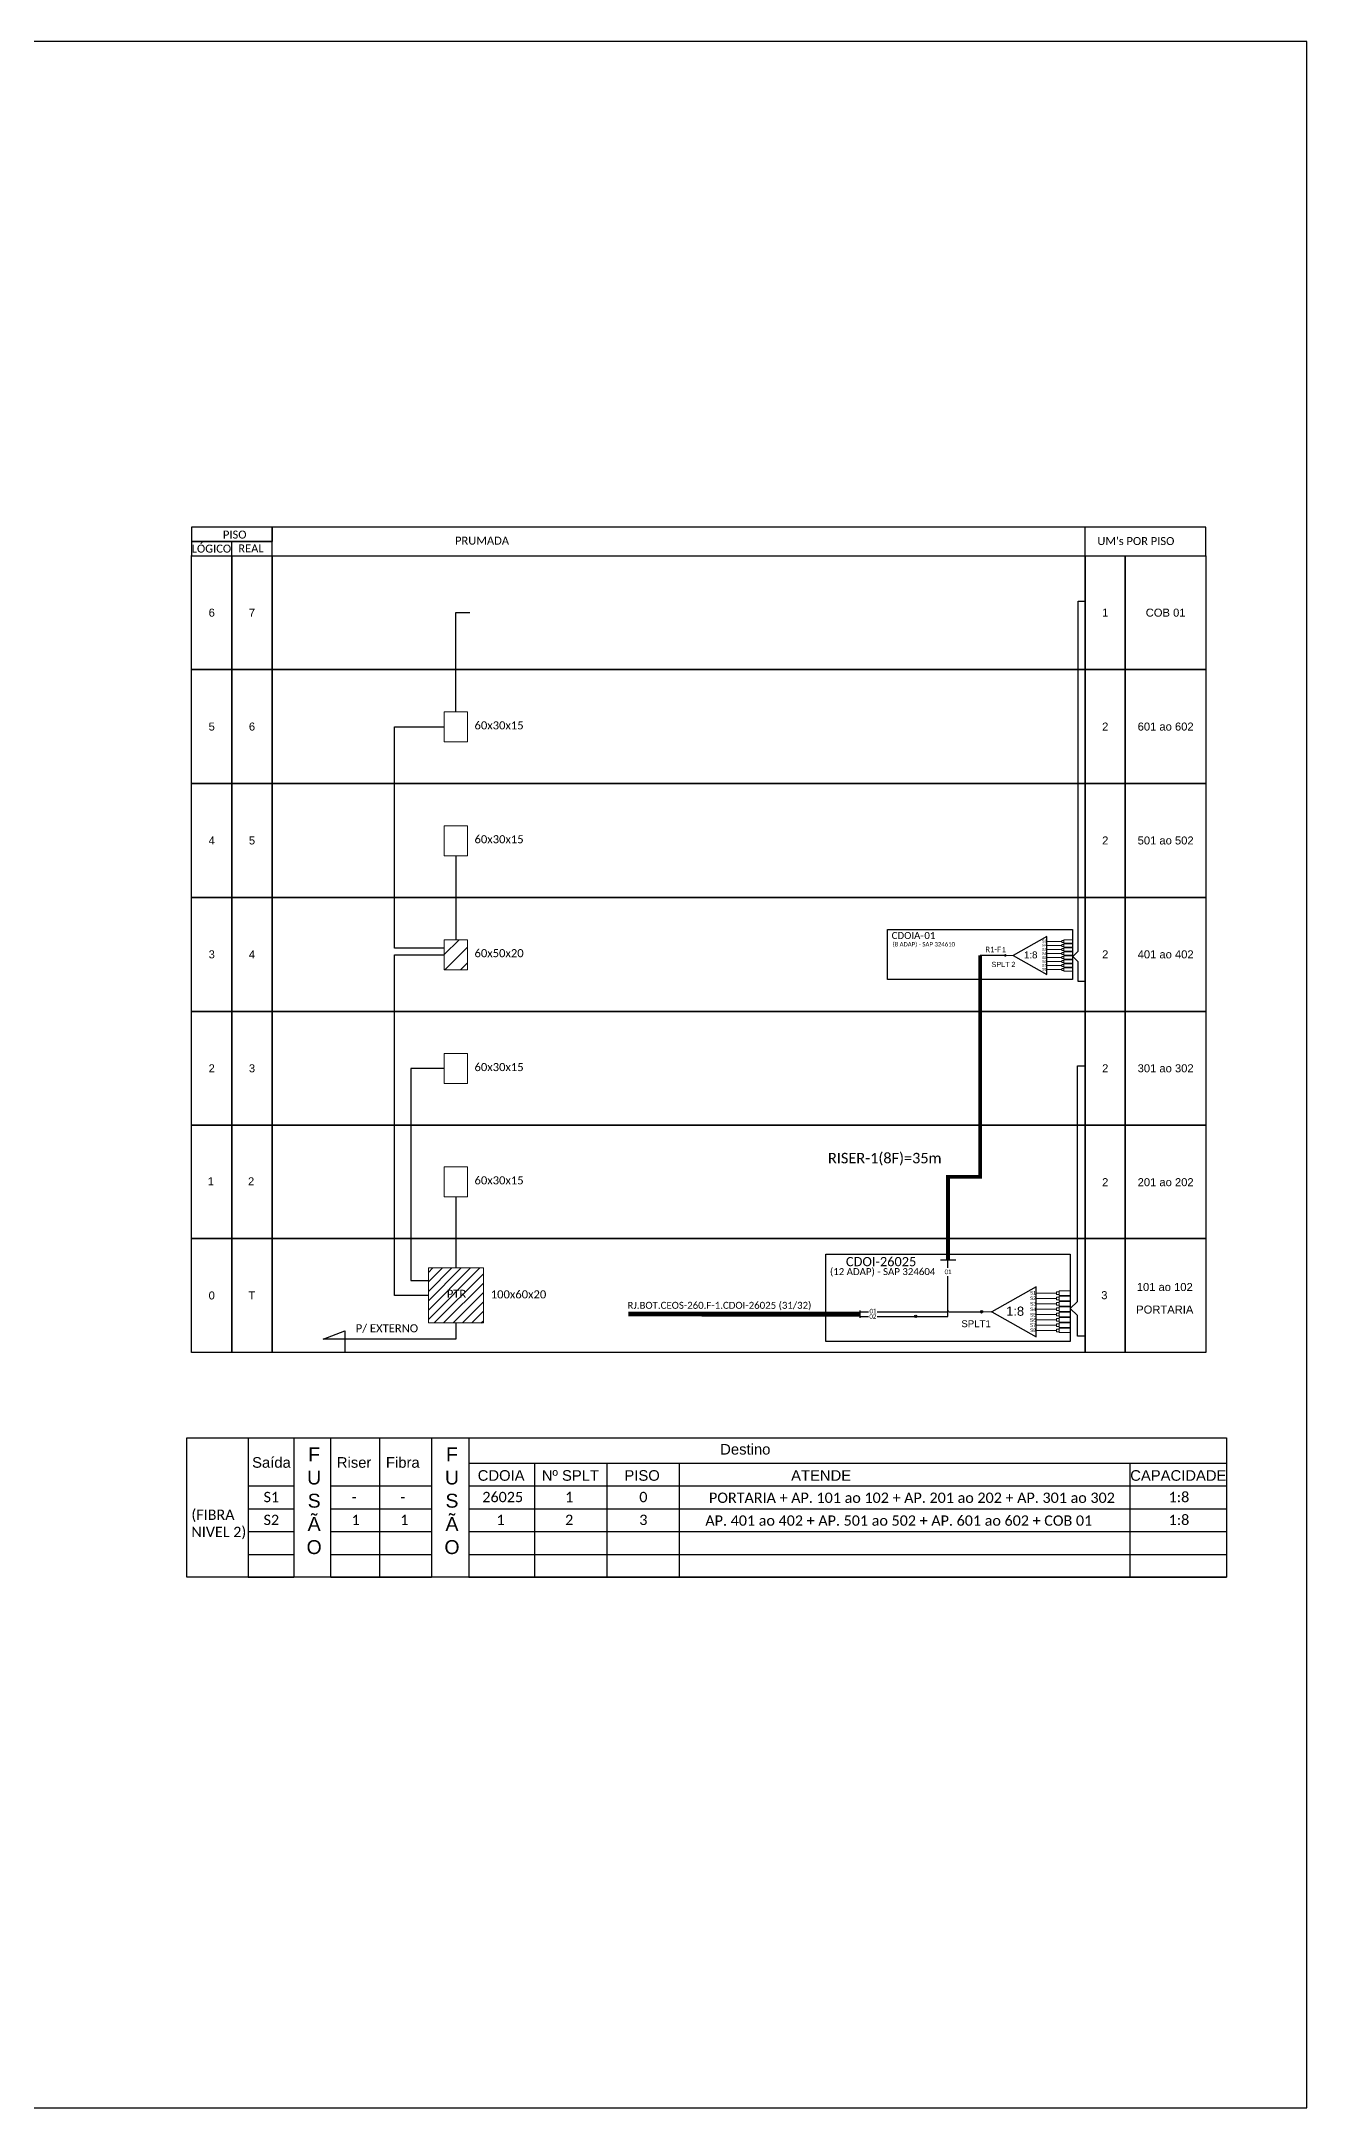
# Model space of a CAD drawing. Extents: x -89 to 749, y 705 to 1299.
# Drawn here: x 386 to 749, y 705 to 1299 of the extents above; entities that cross this region are included whole.
import ezdxf
from ezdxf.enums import TextEntityAlignment as Align

# ---------------------------------------------------------------- set-up
doc = ezdxf.new("R2010")
doc.units = 0
doc.styles.add('ARIAL', font='arial.ttf')
doc.styles.add('WMF-Calibri0', font='calibri.ttf')

# ---------------------------------------------------------------- blocks, each defined once
blk = doc.blocks.new('SPLT_1-8_SC-APC')
at = {"color": 1}
blk.add_lwpolyline([(-7.37, -2.1), (-17.04, -7.55), (-7.37, -13), (-7.37, -2.1)], dxfattribs=at)
at = {"color": 3, "lineweight": 0}
for points in [[(-2.99, -3.51), (-7.37, -3.51)], [(-7.37, -4.66), (-2.99, -4.66)], [(-7.37, -5.82), (-2.99, -5.82)], [(-2.41, -3.02), (-2.41, -4)], [(-2.41, -3.02), (0, -3.02)], [(-2.41, -4), (0, -4)], [(-2.41, -4.17), (-2.41, -5.16)], [(-2.41, -4.17), (0, -4.17)], [(-2.41, -5.16), (0, -5.16)], [(-2.41, -5.32), (-2.41, -6.31)], [(-2.41, -5.32), (0, -5.32)], [(-7.37, -6.97), (-2.99, -6.97)], [(-7.37, -8.12), (-2.99, -8.12)], [(-7.37, -9.28), (-2.99, -9.28)], [(-7.37, -10.43), (-2.99, -10.43)], [(-7.37, -11.58), (-2.99, -11.58)], [(-2.41, -6.31), (0, -6.31)], [(-2.41, -6.48), (-2.41, -7.46)], [(-2.41, -6.48), (0, -6.48)], [(-2.41, -7.46), (0, -7.46)], [(-2.41, -7.63), (-2.41, -8.62)], [(-2.41, -7.63), (0, -7.63)], [(-2.41, -8.62), (0, -8.62)], [(-2.41, -8.78), (-2.41, -9.77)], [(-2.41, -8.78), (0, -8.78)], [(-2.41, -9.77), (0, -9.77)], [(-2.41, -9.94), (-2.41, -10.92)], [(-2.41, -9.94), (0, -9.94)], [(-2.41, -10.92), (0, -10.92)], [(-2.41, -11.09), (-2.41, -12.08)], [(-2.41, -11.09), (0, -11.09)], [(-2.41, -12.08), (0, -12.08)]]:
    blk.add_lwpolyline(points, dxfattribs=at)
for points in [[(-2.99, -3.22), (-2.41, -3.22), (-2.41, -3.8), (-2.99, -3.8)], [(-2.99, -4.38), (-2.41, -4.38), (-2.41, -4.95), (-2.99, -4.95)], [(-2.99, -5.53), (-2.41, -5.53), (-2.41, -6.1), (-2.99, -6.1)], [(-2.99, -6.68), (-2.41, -6.68), (-2.41, -7.26), (-2.99, -7.26)], [(-2.99, -7.84), (-2.41, -7.84), (-2.41, -8.41), (-2.99, -8.41)], [(-2.99, -8.99), (-2.41, -8.99), (-2.41, -9.56), (-2.99, -9.56)], [(-2.99, -10.14), (-2.41, -10.14), (-2.41, -10.72), (-2.99, -10.72)], [(-2.99, -11.3), (-2.41, -11.3), (-2.41, -11.87), (-2.99, -11.87)]]:
    blk.add_lwpolyline(points, close=True, dxfattribs=at)
at = {"color": 1, "lineweight": 0}
blk.add_lwpolyline([(-17.04, -7.55), (-19.26, -7.55)], dxfattribs=at)
at = {"color": 1, "style": 'ARIAL'}
for s, height, p in [('S1', 0.75, (-8.74, -3.78)), ('S2', 0.75, (-8.74, -4.97)), ('S3', 0.75, (-8.74, -6.18)), ('1:8', 2, (-13.91, -8.4)), ('S4', 0.75, (-8.74, -7.36)), ('S5', 0.75, (-8.74, -8.57)), ('S6', 0.75, (-8.74, -9.69)), ('S7', 0.75, (-8.74, -10.78)), ('S8', 0.75, (-8.74, -11.9))]:
    blk.add_text(s, height=height, dxfattribs=at).set_placement(p)

msp = doc.modelspace()

# ---------------------------------------------------------------- hatches: boundary and pattern name
h = msp.add_hatch()
h.set_pattern_fill('ANSI31', color=1, style=0)
h.set_pattern_definition([(45, (-865.984, 28.3), (-2.245064, 2.245064), [])])
h.paths.add_polyline_path([(508.06, 1040.77), (501.44, 1040.77), (501.44, 1032.15), (508.06, 1032.15)])
h.paths.add_polyline_path([(509.73, 1035.13), (524.83, 1035.13), (524.83, 1038.66), (509.73, 1038.66)], flags=9)
h = msp.add_hatch(color=3)
h.dxf.hatch_style = 1
edge = h.paths.add_edge_path()
edge.add_arc((662.66, 1036.25), 0.256, 0, 360)
h = msp.add_hatch()
h.set_pattern_fill('ANSI31', color=1, scale=0.6)
h.set_pattern_definition([(45, (-171.2081, 3617.6713), (-1.3470384, 1.3470384), [])])
h.paths.add_polyline_path([(512.66, 946.41), (496.85, 946.41), (496.85, 930.61), (512.66, 930.61)])
h.paths.add_polyline_path([(501.59, 937.24), (508.39, 937.24), (508.39, 940.72), (501.59, 940.72)], flags=24)
h = msp.add_hatch(color=3)
h.dxf.hatch_style = 1
edge = h.paths.add_edge_path()
edge.add_arc((636.91, 932.47), 0.339, 0, 360)
h = msp.add_hatch(color=3)
h.dxf.hatch_style = 1
edge = h.paths.add_edge_path()
edge.add_arc((655.83, 933.8), 0.339, 0, 360)

# ---------------------------------------------------------------- linework, layer by layer
at = {"color": 5}
for p, q in [((646.18, 932.47), (646.18, 944.03)), ((636.91, 932.47), (646.18, 932.47))]:
    msp.add_line(p, q, dxfattribs=at)
at = {"color": 3}
for p, q in [((620.83, 933.8), (623.3, 933.8)), ((625.84, 933.8), (645.91, 933.8)), ((646.45, 933.8), (655.83, 933.8))]:
    msp.add_line(p, q, dxfattribs=at)
at = {"color": 7}
for p, q in [((458.16, 897.6), (458.16, 857.48)), ((482.86, 897.6), (482.86, 857.48)), ((497.77, 897.6), (497.77, 857.48)), ((508.49, 897.6), (508.49, 857.48)), ((527.36, 890.31), (527.36, 857.48)), ((548.16, 890.31), (548.16, 857.48)), ((568.92, 890.31), (568.92, 857.48)), ((698.48, 890.31), (698.48, 857.48))]:
    msp.add_line(p, q, dxfattribs=at)
msp.add_lwpolyline([(-89.32, 705.02), (749.25, 705.02), (749.25, 1299.02), (-89.32, 1299.02), (-89.32, 705.02)])
for points in [[(428.81, 1155.27), (451.95, 1155.27), (451.95, 1159.38), (428.81, 1159.38)], [(428.81, 1151.16), (451.95, 1151.16), (451.95, 1155.27), (428.81, 1155.27)], [(428.81, 1151.16), (440.38, 1151.16), (440.38, 1118.42), (428.81, 1118.42)], [(440.38, 1151.16), (451.95, 1151.16), (451.95, 1118.42), (440.38, 1118.42)], [(451.95, 1151.16), (685.57, 1151.16), (685.57, 1118.42), (451.95, 1118.42)], [(685.57, 1151.16), (697.14, 1151.16), (697.14, 1118.42), (685.57, 1118.42)], [(697.14, 1151.16), (720.29, 1151.16), (720.29, 1118.42), (697.14, 1118.42)], [(428.81, 1118.42), (440.38, 1118.42), (440.38, 1085.67), (428.81, 1085.67)], [(440.38, 1118.42), (451.95, 1118.42), (451.95, 1085.67), (440.38, 1085.67)], [(451.95, 1118.42), (685.57, 1118.42), (685.57, 1085.67), (451.95, 1085.67)], [(685.57, 1118.42), (697.14, 1118.42), (697.14, 1085.67), (685.57, 1085.67)], [(697.14, 1118.42), (720.29, 1118.42), (720.29, 1085.67), (697.14, 1085.67)], [(428.81, 1085.67), (440.38, 1085.67), (440.38, 1052.93), (428.81, 1052.93)], [(440.38, 1085.67), (451.95, 1085.67), (451.95, 1052.93), (440.38, 1052.93)], [(451.95, 1085.67), (685.57, 1085.67), (685.57, 1052.93), (451.95, 1052.93)], [(685.57, 1085.67), (697.14, 1085.67), (697.14, 1052.93), (685.57, 1052.93)], [(697.14, 1085.67), (720.29, 1085.67), (720.29, 1052.93), (697.14, 1052.93)], [(428.81, 1052.93), (440.38, 1052.93), (440.38, 1020.18), (428.81, 1020.18)], [(440.38, 1052.93), (451.95, 1052.93), (451.95, 1020.18), (440.38, 1020.18)], [(451.95, 1052.93), (685.57, 1052.93), (685.57, 1020.18), (451.95, 1020.18)], [(685.57, 1052.93), (697.14, 1052.93), (697.14, 1020.18), (685.57, 1020.18)], [(697.14, 1052.93), (720.29, 1052.93), (720.29, 1020.18), (697.14, 1020.18)], [(428.81, 1020.18), (440.38, 1020.18), (440.38, 987.44), (428.81, 987.44)], [(440.38, 1020.18), (451.95, 1020.18), (451.95, 987.44), (440.38, 987.44)], [(451.95, 1020.18), (685.57, 1020.18), (685.57, 987.44), (451.95, 987.44)], [(685.57, 1020.18), (697.14, 1020.18), (697.14, 987.44), (685.57, 987.44)], [(697.14, 1020.18), (720.29, 1020.18), (720.29, 987.44), (697.14, 987.44)], [(428.81, 987.44), (440.38, 987.44), (440.38, 954.88), (428.81, 954.88)], [(440.38, 987.44), (451.95, 987.44), (451.95, 954.88), (440.38, 954.88)], [(451.95, 987.44), (685.57, 987.44), (685.57, 954.88), (451.95, 954.88)], [(685.57, 987.44), (697.14, 987.44), (697.14, 954.88), (685.57, 954.88)], [(697.14, 987.44), (720.29, 987.44), (720.29, 954.88), (697.14, 954.88)], [(428.81, 954.88), (440.38, 954.88), (440.38, 922.14), (428.81, 922.14)], [(440.38, 954.88), (451.95, 954.88), (451.95, 922.14), (440.38, 922.14)], [(451.95, 954.88), (685.57, 954.88), (685.57, 922.14), (451.95, 922.14)], [(685.57, 954.88), (697.14, 954.88), (697.14, 922.14), (685.57, 922.14)], [(697.14, 954.88), (720.29, 954.88), (720.29, 922.14), (697.14, 922.14)], [(427.49, 897.6), (726.26, 897.6), (726.26, 857.48), (427.49, 857.48)]]:
    msp.add_lwpolyline(points, close=True, dxfattribs=at)
for points in [[(451.95, 1151.16), (720.32, 1151.16), (720.32, 1159.38), (451.95, 1159.38), (451.95, 1159.38), (451.95, 1155.27)], [(685.57, 1151.16), (685.57, 1159.38)], [(440.38, 1151.16), (440.38, 1155.27)], [(445.12, 897.6), (445.12, 857.48)], [(468.87, 857.48), (468.87, 897.6)], [(508.49, 890.31), (726.26, 890.31)], [(445.12, 883.74), (458.16, 883.74)], [(468.87, 883.74), (497.77, 883.74)], [(508.49, 883.74), (726.26, 883.74)], [(445.12, 877.17), (458.16, 877.17)], [(468.87, 877.17), (497.77, 877.17)], [(508.49, 877.17), (568.92, 877.17)], [(568.92, 877.17), (698.48, 877.17)], [(698.48, 877.17), (726.26, 877.17)], [(445.12, 870.61), (458.16, 870.61)], [(468.87, 870.61), (497.77, 870.61)], [(508.49, 870.61), (726.26, 870.61)], [(445.12, 864.04), (458.16, 864.04)], [(468.87, 864.04), (497.77, 864.04)], [(508.49, 864.04), (726.26, 864.04)], [(445.12, 857.48), (458.16, 857.48)], [(445.12, 857.48), (458.16, 857.48)], [(468.87, 857.48), (497.77, 857.48)], [(468.87, 857.48), (497.77, 857.48)], [(508.49, 857.48), (726.26, 857.48)], [(508.49, 857.48), (726.26, 857.48)]]:
    msp.add_lwpolyline(points, dxfattribs=at)
at = {"color": 3}
for points in [[(504.75, 1106.26), (504.75, 1134.79), (508.74, 1134.79)], [(685.57, 1028.78), (683.63, 1028.78), (683.63, 1034.44), (682.06, 1035.95), (683.63, 1037.46), (683.63, 1138.07), (685.57, 1138.07)], [(501.44, 1038.32), (487.1, 1038.32), (487.1, 1101.95), (501.44, 1101.95)], [(504.75, 1064.9), (504.75, 1040.77)], [(496.85, 938.51), (487.1, 938.51), (487.1, 1036.46), (501.44, 1036.46)], [(685.57, 926.78), (683.38, 926.78), (683.38, 932.78), (681.31, 934.77), (683.39, 936.77), (683.39, 1004.5), (685.57, 1004.5)], [(501.44, 1003.72), (491.81, 1003.72), (491.81, 942.85), (496.85, 942.85)], [(504.75, 966.85), (504.75, 946.41)]]:
    msp.add_lwpolyline(points, dxfattribs=at)
at = {"color": 0, "lineweight": 0}
for points in [[(501.44, 1106.26), (508.06, 1106.26), (508.06, 1097.64), (501.44, 1097.64)], [(501.44, 1073.52), (508.06, 1073.52), (508.06, 1064.9), (501.44, 1064.9)], [(501.44, 1008.03), (508.06, 1008.03), (508.06, 999.41), (501.44, 999.41)], [(501.44, 975.47), (508.06, 975.47), (508.06, 966.85), (501.44, 966.85)]]:
    msp.add_lwpolyline(points, close=True, dxfattribs=at)
at = {"color": 1, "lineweight": 0}
for points in [[(501.44, 1040.77), (508.06, 1040.77), (508.06, 1032.15), (501.44, 1032.15)], [(496.85, 946.41), (512.66, 946.41), (512.66, 930.61), (496.85, 930.61)]]:
    msp.add_lwpolyline(points, close=True, dxfattribs=at)
at = {"color": 1}
for points in [[(628.82, 1043.7), (681.95, 1043.7), (681.95, 1029.38), (628.82, 1029.38)], [(611.03, 950.36), (681.31, 950.36), (681.31, 925.27), (611.03, 925.27)]]:
    msp.add_lwpolyline(points, close=True, dxfattribs=at)
at = {"color": 5, "const_width": 1.1}
msp.add_lwpolyline([(646.18, 948.73), (646.18, 972.62), (655.4, 972.62), (655.4, 1036.25)], dxfattribs=at)
at = {"color": 5}
for points in [[(662.66, 1036.25), (655.4, 1036.25)], [(644, 948.73), (648.4, 948.73)], [(646.18, 946.49), (646.18, 948.73)]]:
    msp.add_lwpolyline(points, dxfattribs=at)
at = {"color": 1}
for points in [[(671.56, 941), (658.78, 933.8), (671.56, 926.59), (671.56, 941)], [(620.83, 934.17), (620.83, 932.1)], [(504.75, 930.61), (504.75, 925.91), (466.61, 925.91), (472.87, 928.37), (472.87, 922.14)]]:
    msp.add_lwpolyline(points, dxfattribs=at)
at = {"color": 3, "lineweight": 0}
for points in [[(677.35, 939.13), (671.56, 939.13)], [(678.12, 939.79), (678.12, 938.48)], [(678.12, 939.79), (681.31, 939.79)], [(671.56, 937.61), (677.35, 937.61)], [(671.56, 936.08), (677.35, 936.08)], [(671.56, 934.56), (677.35, 934.56)], [(671.56, 933.03), (677.35, 933.03)], [(678.12, 938.48), (681.31, 938.48)], [(678.12, 938.26), (678.12, 936.96)], [(678.12, 938.26), (681.31, 938.26)], [(678.12, 936.96), (681.31, 936.96)], [(678.12, 936.74), (678.12, 935.43)], [(678.12, 936.74), (681.31, 936.74)], [(678.12, 935.43), (681.31, 935.43)], [(678.12, 935.21), (678.12, 933.91)], [(678.12, 935.21), (681.31, 935.21)], [(678.12, 933.91), (681.31, 933.91)], [(678.12, 933.69), (678.12, 932.38)], [(678.12, 933.69), (681.31, 933.69)], [(671.56, 931.51), (677.35, 931.51)], [(671.56, 929.98), (677.35, 929.98)], [(671.56, 928.46), (677.35, 928.46)], [(678.12, 932.38), (681.31, 932.38)], [(678.12, 932.16), (678.12, 930.86)], [(678.12, 932.16), (681.31, 932.16)], [(678.12, 930.86), (681.31, 930.86)], [(678.12, 930.64), (678.12, 929.33)], [(678.12, 930.64), (681.31, 930.64)], [(678.12, 929.33), (681.31, 929.33)], [(678.12, 929.11), (678.12, 927.81)], [(678.12, 929.11), (681.31, 929.11)], [(678.12, 927.81), (681.31, 927.81)]]:
    msp.add_lwpolyline(points, dxfattribs=at)
for points in [[(677.35, 939.51), (678.12, 939.51), (678.12, 938.76), (677.35, 938.76)], [(677.35, 937.99), (678.12, 937.99), (678.12, 937.23), (677.35, 937.23)], [(677.35, 936.46), (678.12, 936.46), (678.12, 935.71), (677.35, 935.71)], [(677.35, 934.94), (678.12, 934.94), (678.12, 934.18), (677.35, 934.18)], [(677.35, 933.41), (678.12, 933.41), (678.12, 932.65), (677.35, 932.65)], [(677.35, 931.89), (678.12, 931.89), (678.12, 931.13), (677.35, 931.13)], [(677.35, 930.36), (678.12, 930.36), (678.12, 929.6), (677.35, 929.6)], [(677.35, 928.84), (678.12, 928.84), (678.12, 928.08), (677.35, 928.08)]]:
    msp.add_lwpolyline(points, close=True, dxfattribs=at)
at = {"color": 1, "const_width": 1.36}
msp.add_lwpolyline([(554.3, 933.14), (620.83, 933.13)], dxfattribs=at)
at = {"color": 1, "lineweight": 0}
msp.add_lwpolyline([(658.78, 933.8), (655.83, 933.8)], dxfattribs=at)
at = {"color": 2}
for points in [[(620.83, 932.47), (623.3, 932.47)], [(625.86, 932.47), (636.91, 932.47)]]:
    msp.add_lwpolyline(points, dxfattribs=at)
at = {"color": 3}
for centre, radius in [((662.66, 1036.25), 0.256), ((636.91, 932.47), 0.339), ((655.83, 933.8), 0.339)]:
    msp.add_circle(centre, radius, dxfattribs=at)
msp.add_arc((646.18, 933.8), 0.268, 0, 180, dxfattribs=at)
at = {"color": 7}
for p in [(428.81, 1151.16), (428.81, 1118.42), (428.81, 1085.67), (428.81, 1052.93), (428.81, 1020.18), (428.81, 987.44), (428.81, 954.88)]:
    msp.add_point(p, dxfattribs=at)
msp.add_point((658.78, 933.8))

# ---------------------------------------------------------------- block references
at = {"color": 3}
msp.add_blockref('SPLT_1-8_SC-APC', (681.92, 1043.8), dxfattribs=at)

# ---------------------------------------------------------------- texts
at = {"color": 7, "style": 'WMF-Calibri0'}
for s, height, p in [('     PISO', 2.3, (433.77, 1156.08)), ('  LÓGICO', 2.3, (427.23, 1152.05)), ('    REAL', 2.3, (438.99, 1152.11)), ('PRUMADA', 2.3, (504.52, 1154.34)), ("UM's POR PISO", 2.3, (689.1, 1154.22)), ('S1', 2.966, (449.5, 879.08)), ('-', 2.97, (474.8, 879.08)), ('-', 2.97, (488.78, 879.08)), ('26025', 2.966, (512.37, 879.08)), ('1', 2.97, (536.15, 879.08)), ('0', 2.97, (557.47, 879.08)), (' PORTARIA + AP. 101 ao 102 + AP. 201 ao 202 + AP. 301 ao 302', 2.9659, (576.45, 878.87)), ('1:8', 2.966, (709.59, 879.08)), ('S2', 2.966, (449.5, 872.51)), ('1', 2.97, (474.8, 872.51)), ('1', 2.97, (488.78, 872.51)), ('1', 2.97, (516.42, 872.51)), ('2', 2.97, (536.15, 872.51)), ('3', 2.97, (557.47, 872.51)), ('AP. 401 ao 402 + AP. 501 ao 502 + AP. 601 ao 602 + COB 01', 2.9659, (576.45, 872.31)), ('1:8', 2.966, (709.59, 872.51))]:
    msp.add_text(s, height=height, dxfattribs=at).set_placement(p)
at = {"color": 7, "style": 'ARIAL'}
for s, height, p in [('6', 2.3, (434.6, 1134.79)), ('7', 2.3, (446.17, 1134.79)), ('1', 2.3, (691.36, 1134.79)), ('COB 01', 2.3, (708.72, 1134.79)), ('5', 2.3, (434.6, 1102.04)), ('6', 2.3, (446.17, 1102.04)), ('2', 2.3, (691.36, 1102.04)), ('601 ao 602', 2.3, (708.72, 1102.04)), ('4', 2.3, (434.6, 1069.3)), ('5', 2.3, (446.17, 1069.3)), ('2', 2.3, (691.36, 1069.3)), ('501 ao 502', 2.3, (708.72, 1069.3)), ('3', 2.3, (434.6, 1036.56)), ('4', 2.3, (446.17, 1036.56)), ('2', 2.3, (691.36, 1036.56)), ('401 ao 402', 2.3, (708.72, 1036.56)), ('2', 2.3, (434.6, 1003.81)), ('3', 2.3, (446.17, 1003.81)), ('2', 2.3, (691.36, 1003.81)), ('301 ao 302', 2.3, (708.72, 1003.81)), ('1', 2.3, (434.35, 971.32)), ('2', 2.3, (445.92, 971.32)), ('2', 2.3, (691.36, 971.07)), ('201 ao 202', 2.3, (708.72, 971.07)), ('0', 2.3, (434.6, 938.51)), ('T', 2.3, (446.17, 938.51)), ('3', 2.3, (691.11, 938.58)), ('101 ao 102', 2.3, (708.47, 940.93)), ('PORTARIA', 2.3, (708.47, 934.45)), ('Saída', 3.044, (451.77, 890.5)), ('Riser', 3.044, (475.52, 890.5)), ('Fibra', 3.044, (489.51, 890.5)), ('Destino', 3.044, (587.93, 894.29)), ('CDOIA', 3.044, (517.77, 886.76)), ('Nº SPLT', 3.044, (537.67, 886.76)), ('PISO', 3.044, (558.28, 886.76)), ('ATENDE', 3.044, (609.72, 886.76)), ('CAPACIDADE', 3.044, (712.37, 886.76))]:
    msp.add_text(s, height=height, dxfattribs=at).set_placement(p, align=Align.MIDDLE_CENTER)
at = {"style": 'WMF-Calibri0'}
for s, p in [('60x30x15', (510.12, 1101.23)), ('60x30x15', (510.12, 1068.49)), ('60x30x15', (510.12, 1003)), ('60x30x15', (510.12, 970.44)), ('PTR', (502.16, 937.83)), ('100x60x20', (514.79, 937.66)), ('P/ EXTERNO', (475.99, 927.91))]:
    msp.add_text(s, height=2.317, dxfattribs=at).set_placement(p)
at = {"color": 1}
for s, height, style, p in [('CDOIA-', 2, 'WMF-Calibri0', (630, 1040.98)), ('01', 2, 'WMF-Calibri0', (639.38, 1040.98)), ('60x50x20', 2.317, 'WMF-Calibri0', (510.12, 1035.74)), ('CDOI-26025', 2.646, 'WMF-Calibri0', (616.85, 946.91)), ('S1', 0.992, 'ARIAL', (669.75, 938.78)), ('RJ.BOT.CEOS-260.F-1.CDOI-26025 (31/32)', 2, 'WMF-Calibri0', (554.06, 934.67)), ('1:8', 2.646, 'ARIAL', (662.91, 932.67)), ('S2', 0.992, 'ARIAL', (669.75, 937.21)), ('S3', 0.992, 'ARIAL', (669.75, 935.61)), ('S4', 0.992, 'ARIAL', (669.75, 934.05)), ('S5', 0.992, 'ARIAL', (669.75, 932.45)), ('S6', 0.992, 'ARIAL', (669.75, 930.96)), ('S7', 0.992, 'ARIAL', (669.75, 929.51)), ('S8', 0.992, 'ARIAL', (669.75, 928.03))]:
    msp.add_text(s, height=height, dxfattribs=dict(at, style=style)).set_placement(p)
at = {"color": 1, "style": 'WMF-Calibri0'}
for s, height, p in [('(8 ADAP) - SAP 324610', 1.25, (639.24, 1038.83)), ('(12 ADAP) - SAP 324604', 2, (627.4, 944.36))]:
    msp.add_text(s, height=height, dxfattribs=at).set_placement(p, align=Align.CENTER)
at = {"color": 5, "style": 'WMF-Calibri0'}
for s, height, p in [('R1-F', 1.6, (656.92, 1037.18)), ('RISER-1(8F)=35m', 3, (611.69, 976.49))]:
    msp.add_text(s, height=height, dxfattribs=at).set_placement(p)
at = {"color": 7, "style": 'ARIAL'}
for s, p in [('SPLT', (661.29, 1032.91)), ('2', (664.96, 1032.91))]:
    msp.add_text(s, height=1.5, dxfattribs=at).set_placement(p, align=Align.CENTER)
at = {"color": 5, "style": 'ARIAL'}
msp.add_text('1', height=1.5, dxfattribs=at).set_placement((662.28, 1037.14), align=Align.CENTER)
at = {"style": 'ARIAL'}
for s, p in [('01', (646.21, 945.29)), ('02', (624.59, 932.44)), ('01', (624.64, 934))]:
    msp.add_text(s, height=1.323, dxfattribs=at).set_placement(p, align=Align.MIDDLE_CENTER)
msp.add_text('SPLT1', height=1.984, dxfattribs=at).set_placement((654.26, 929.39), align=Align.CENTER)
at = {"color": 7}
for s, insert, char_height, width, attachment_point, style in [('F\\PU\\PS\\PÃ\\PO', (464.03, 894.84), 4, 2.5977, 2, 'ARIAL'), ('F\\PU\\PS\\PÃ\\PO', (503.64, 894.84), 4, 2.5977, 2, 'ARIAL'), ('(FIBRA NIVEL 2)', (428.76, 876.95), 2.9659, 16.8313, 1, 'WMF-Calibri0')]:
    msp.add_mtext(s, dxfattribs=dict(at, insert=insert, char_height=char_height, width=width, attachment_point=attachment_point, style=style))

doc.saveas('drawing.dxf')
